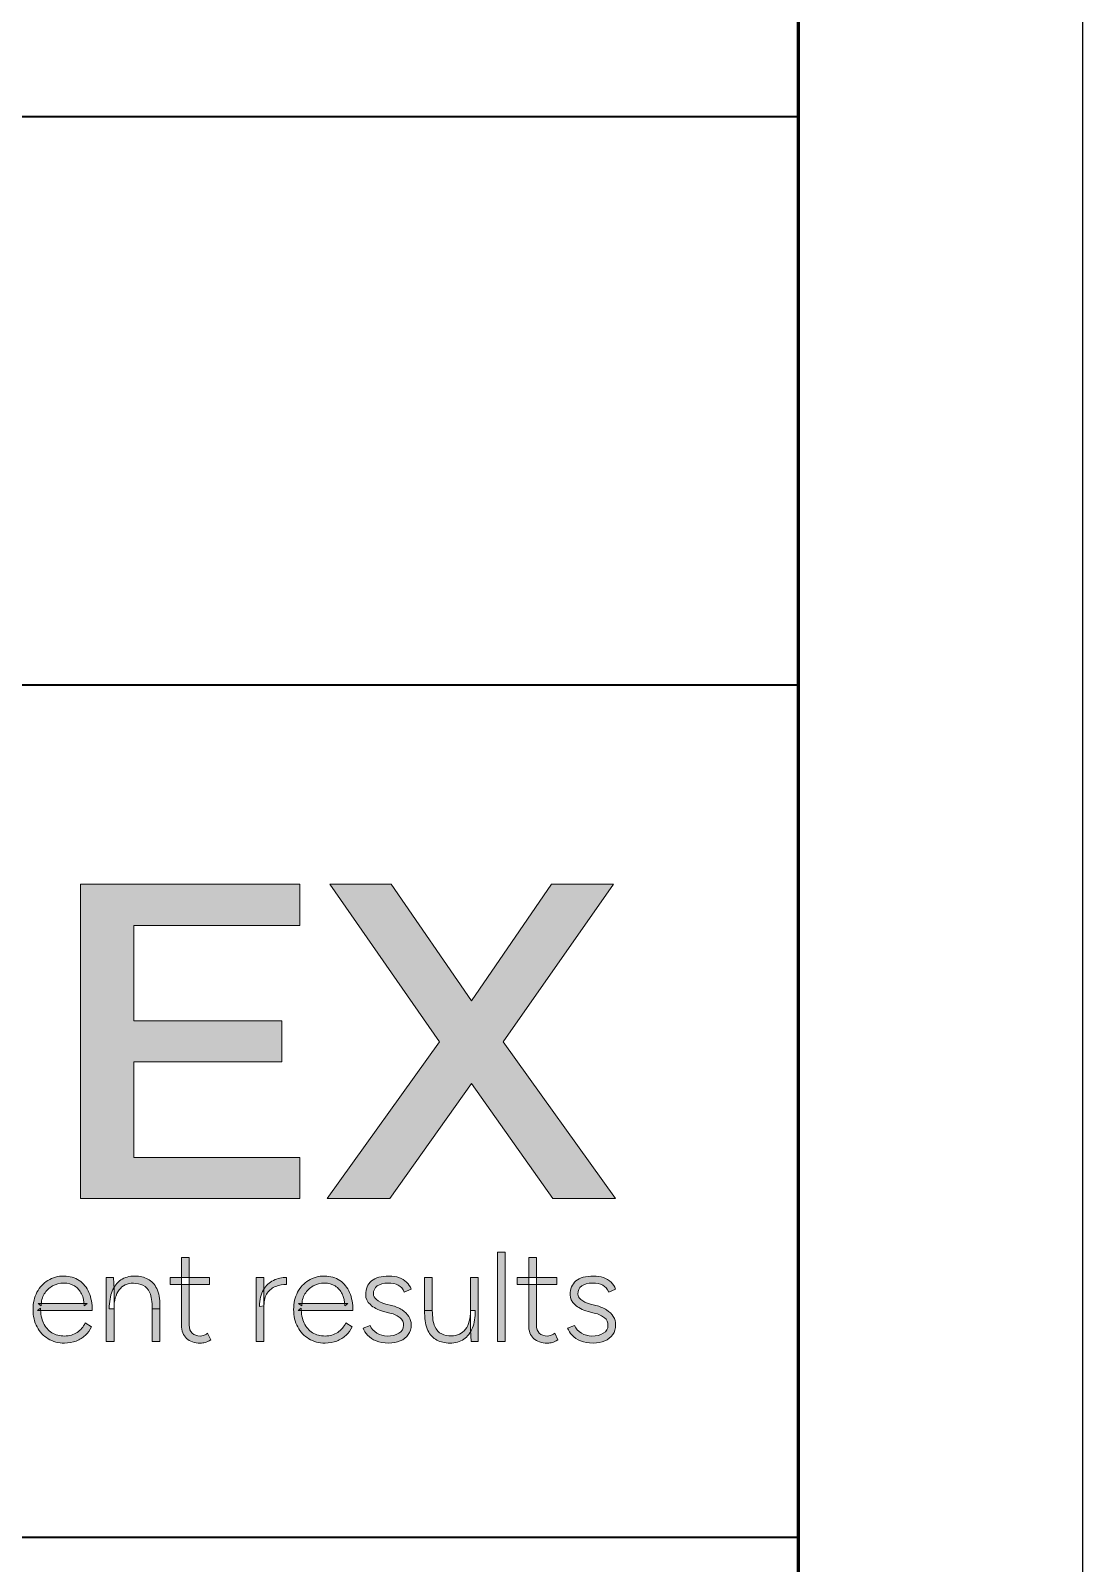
# Paper-space layout 'УГО' of a CAD drawing. Header units: millimetres. Extents: x 0 to 513, y -218 to 297.
# Drawn here: x 191.5 to 210, y 59.54 to 86.51 of the extents above; entities that cross this region are included whole.
import ezdxf
from ezdxf.enums import TextEntityAlignment as Align

# ---------------------------------------------------------------- set-up
doc = ezdxf.new("R2010")
doc.units = ezdxf.units.MM
doc.layers.add('0_UNC Defpoints ЭОМ', color=6, linetype='Continuous', plot=False)
doc.layers.add('Штамп$0$Слой 1', color=7, linetype='Continuous', lineweight=0)
doc.styles.get("Standard").update_dxf_attribs({"font": 'arial.ttf'})
doc.styles.add('Unecom', font='GOST2304A_0.ttf', dxfattribs={"height": 2.5})

# ---------------------------------------------------------------- blocks, each defined once
blk = doc.blocks.new('Штамп$0$Block_1')
at = {"layer": 'Штамп$0$Слой 1', "true_color": 0x383836, "transparency": 33554687}
h = blk.add_hatch(color=250, dxfattribs=at)
h.dxf.hatch_style = 2
edge = h.paths.add_edge_path()
edge.add_spline(control_points=[(3263.64, -578.42), (3263.64, -578.42), (3263.64, -443.18), (3263.64, -443.18), (3263.64, -443.18), (3357.93, -443.18), (3357.93, -443.18), (3357.93, -443.18), (3357.93, -461.03), (3357.93, -461.03), (3357.93, -461.03), (3286.53, -461.03), (3286.53, -461.03), (3286.53, -461.03), (3286.53, -501.98), (3286.53, -501.98), (3286.53, -501.98), (3350.16, -501.98), (3350.16, -501.98), (3350.16, -501.98), (3350.16, -519.62), (3350.16, -519.62), (3350.16, -519.62), (3286.53, -519.62), (3286.53, -519.62), (3286.53, -519.62), (3286.53, -560.78), (3286.53, -560.78), (3286.53, -560.78), (3357.93, -560.78), (3357.93, -560.78), (3357.93, -560.78), (3357.93, -578.42), (3357.93, -578.42), (3357.93, -578.42), (3263.64, -578.42), (3263.64, -578.42)], knot_values=[0, 0, 0, 0, 1, 1, 1, 2, 2, 2, 3, 3, 3, 4, 4, 4, 5, 5, 5, 6, 6, 6, 7, 7, 7, 8, 8, 8, 9, 9, 9, 10, 10, 10, 11, 11, 11, 12, 12, 12, 12], degree=3, periodic=0)
h = blk.add_hatch(color=250, dxfattribs=at)
h.dxf.hatch_style = 2
edge = h.paths.add_edge_path()
edge.add_spline(control_points=[(3369.69, -578.42), (3369.69, -578.42), (3417.99, -511.01), (3417.99, -511.01), (3417.99, -511.01), (3370.74, -443.18), (3370.74, -443.18), (3370.74, -443.18), (3397.2, -443.18), (3397.2, -443.18), (3397.2, -443.18), (3431.64, -493.37), (3431.64, -493.37), (3431.64, -493.37), (3466.08, -443.18), (3466.08, -443.18), (3466.08, -443.18), (3492.75, -443.18), (3492.75, -443.18), (3492.75, -443.18), (3445.29, -511.01), (3445.29, -511.01), (3445.29, -511.01), (3493.59, -578.42), (3493.59, -578.42), (3493.59, -578.42), (3466.71, -578.42), (3466.71, -578.42), (3466.71, -578.42), (3431.64, -528.86), (3431.64, -528.86), (3431.64, -528.86), (3396.57, -578.42), (3396.57, -578.42), (3396.57, -578.42), (3369.69, -578.42), (3369.69, -578.42)], knot_values=[0, 0, 0, 0, 1, 1, 1, 2, 2, 2, 3, 3, 3, 4, 4, 4, 5, 5, 5, 6, 6, 6, 7, 7, 7, 8, 8, 8, 9, 9, 9, 10, 10, 10, 11, 11, 11, 12, 12, 12, 12], degree=3, periodic=0)
at = {"layer": 'Штамп$0$Слой 1'}
for points in [[(3263.64, -578.42), (3263.64, -578.42), (3263.64, -443.18), (3263.64, -443.18), (3263.64, -443.18), (3357.93, -443.18), (3357.93, -443.18), (3357.93, -443.18), (3357.93, -461.03), (3357.93, -461.03), (3357.93, -461.03), (3286.53, -461.03), (3286.53, -461.03), (3286.53, -461.03), (3286.53, -501.98), (3286.53, -501.98), (3286.53, -501.98), (3350.16, -501.98), (3350.16, -501.98), (3350.16, -501.98), (3350.16, -519.62), (3350.16, -519.62), (3350.16, -519.62), (3286.53, -519.62), (3286.53, -519.62), (3286.53, -519.62), (3286.53, -560.78), (3286.53, -560.78), (3286.53, -560.78), (3357.93, -560.78), (3357.93, -560.78), (3357.93, -560.78), (3357.93, -578.42), (3357.93, -578.42), (3357.93, -578.42), (3263.64, -578.42), (3263.64, -578.42)], [(3369.69, -578.42), (3369.69, -578.42), (3417.99, -511.01), (3417.99, -511.01), (3417.99, -511.01), (3370.74, -443.18), (3370.74, -443.18), (3370.74, -443.18), (3397.2, -443.18), (3397.2, -443.18), (3397.2, -443.18), (3431.64, -493.37), (3431.64, -493.37), (3431.64, -493.37), (3466.08, -443.18), (3466.08, -443.18), (3466.08, -443.18), (3492.75, -443.18), (3492.75, -443.18), (3492.75, -443.18), (3445.29, -511.01), (3445.29, -511.01), (3445.29, -511.01), (3493.59, -578.42), (3493.59, -578.42), (3493.59, -578.42), (3466.71, -578.42), (3466.71, -578.42), (3466.71, -578.42), (3431.64, -528.86), (3431.64, -528.86), (3431.64, -528.86), (3396.57, -578.42), (3396.57, -578.42), (3396.57, -578.42), (3369.69, -578.42), (3369.69, -578.42)]]:
    blk.add_open_spline(points, degree=3, knots=[0, 0, 0, 0, 1, 1, 1, 2, 2, 2, 3, 3, 3, 4, 4, 4, 5, 5, 5, 6, 6, 6, 7, 7, 7, 8, 8, 8, 9, 9, 9, 10, 10, 10, 11, 11, 11, 12, 12, 12, 12], dxfattribs=at)
blk = doc.blocks.new('Штамп$0$Block_2')
at = {"layer": 'Штамп$0$Слой 1', "true_color": 0x383836, "transparency": 33554687}
h = blk.add_hatch(color=250, dxfattribs=at)
h.dxf.hatch_style = 2
edge = h.paths.add_edge_path()
edge.add_spline(control_points=[(3315.13, -640.55), (3312.6, -640.55), (3310.62, -639.88), (3309.19, -638.54), (3307.76, -637.2), (3307.04, -635.3), (3307.04, -632.85), (3307.04, -632.85), (3307.04, -603.81), (3307.04, -603.81), (3307.04, -603.81), (3310.34, -603.81), (3310.34, -603.81), (3310.34, -603.81), (3310.34, -632.85), (3310.34, -632.85), (3310.34, -634.31), (3310.76, -635.46), (3311.61, -636.28), (3312.45, -637.11), (3313.62, -637.52), (3315.13, -637.52), (3315.57, -637.52), (3316, -637.46), (3316.42, -637.33), (3316.84, -637.2), (3317.46, -636.86), (3318.26, -636.31), (3318.26, -636.31), (3319.64, -639.17), (3319.64, -639.17), (3318.65, -639.76), (3317.82, -640.13), (3317.16, -640.3), (3316.5, -640.46), (3315.82, -640.55), (3315.13, -640.55)], knot_values=[0, 0, 0, 0, 1, 1, 1, 2, 2, 2, 3, 3, 3, 4, 4, 4, 5, 5, 5, 6, 6, 6, 7, 7, 7, 8, 8, 8, 9, 9, 9, 10, 10, 10, 11, 11, 11, 12, 12, 12, 12], degree=3, periodic=0)
edge = h.paths.add_edge_path()
edge.add_spline(control_points=[(3302.15, -615.41), (3302.15, -615.41), (3302.15, -612.39), (3302.15, -612.39), (3302.15, -612.39), (3319.09, -612.39), (3319.09, -612.39), (3319.09, -612.39), (3319.09, -615.41), (3319.09, -615.41), (3319.09, -615.41), (3302.15, -615.41), (3302.15, -615.41)], knot_values=[0, 0, 0, 0, 1, 1, 1, 2, 2, 2, 3, 3, 3, 4, 4, 4, 4], degree=3, periodic=0)
h = blk.add_hatch(color=250, dxfattribs=at)
h.dxf.hatch_style = 2
edge = h.paths.add_edge_path()
edge.add_spline(control_points=[(3442.84, -639.89), (3442.84, -639.89), (3442.84, -601.39), (3442.84, -601.39), (3442.84, -601.39), (3446.14, -601.39), (3446.14, -601.39), (3446.14, -601.39), (3446.14, -639.89), (3446.14, -639.89), (3446.14, -639.89), (3442.84, -639.89), (3442.84, -639.89)], knot_values=[0, 0, 0, 0, 1, 1, 1, 2, 2, 2, 3, 3, 3, 4, 4, 4, 4], degree=3, periodic=0)
h = blk.add_hatch(color=250, dxfattribs=at)
h.dxf.hatch_style = 2
edge = h.paths.add_edge_path()
edge.add_spline(control_points=[(3464.34, -640.55), (3461.81, -640.55), (3459.83, -639.88), (3458.4, -638.54), (3456.97, -637.2), (3456.26, -635.3), (3456.26, -632.85), (3456.26, -632.85), (3456.26, -603.81), (3456.26, -603.81), (3456.26, -603.81), (3459.56, -603.81), (3459.56, -603.81), (3459.56, -603.81), (3459.56, -632.85), (3459.56, -632.85), (3459.56, -634.31), (3459.98, -635.46), (3460.82, -636.28), (3461.66, -637.11), (3462.84, -637.52), (3464.34, -637.52), (3464.78, -637.52), (3465.21, -637.46), (3465.63, -637.33), (3466.05, -637.2), (3466.67, -636.86), (3467.48, -636.31), (3467.48, -636.31), (3468.85, -639.17), (3468.85, -639.17), (3467.86, -639.76), (3467.04, -640.13), (3466.38, -640.3), (3465.72, -640.46), (3465.04, -640.55), (3464.34, -640.55)], knot_values=[0, 0, 0, 0, 1, 1, 1, 2, 2, 2, 3, 3, 3, 4, 4, 4, 5, 5, 5, 6, 6, 6, 7, 7, 7, 8, 8, 8, 9, 9, 9, 10, 10, 10, 11, 11, 11, 12, 12, 12, 12], degree=3, periodic=0)
edge = h.paths.add_edge_path()
edge.add_spline(control_points=[(3451.36, -615.41), (3451.36, -615.41), (3451.36, -612.39), (3451.36, -612.39), (3451.36, -612.39), (3468.3, -612.39), (3468.3, -612.39), (3468.3, -612.39), (3468.3, -615.41), (3468.3, -615.41), (3468.3, -615.41), (3451.36, -615.41), (3451.36, -615.41)], knot_values=[0, 0, 0, 0, 1, 1, 1, 2, 2, 2, 3, 3, 3, 4, 4, 4, 4], degree=3, periodic=0)
h = blk.add_hatch(color=250, dxfattribs=at)
h.dxf.hatch_style = 2
edge = h.paths.add_edge_path()
edge.add_spline(control_points=[(3246.71, -624.49), (3246.71, -624.49), (3245.33, -623.5), (3245.33, -623.5), (3245.33, -623.5), (3266.51, -623.5), (3266.51, -623.5), (3266.51, -623.5), (3265.13, -624.54), (3265.13, -624.54), (3265.13, -622.6), (3264.78, -620.89), (3264.06, -619.43), (3263.35, -617.96), (3262.35, -616.81), (3261.06, -615.99), (3259.78, -615.16), (3258.24, -614.75), (3256.44, -614.75), (3254.68, -614.75), (3253.06, -615.16), (3251.58, -615.99), (3250.09, -616.81), (3248.91, -617.95), (3248.03, -619.4), (3247.15, -620.85), (3246.71, -622.54), (3246.71, -624.49)], knot_values=[0, 0, 0, 0, 1, 1, 1, 2, 2, 2, 3, 3, 3, 4, 4, 4, 5, 5, 5, 6, 6, 6, 7, 7, 7, 8, 8, 8, 9, 9, 9, 9], degree=3, periodic=0)
edge = h.paths.add_edge_path()
edge.add_spline(control_points=[(3256.72, -640.55), (3254.08, -640.55), (3251.74, -639.93), (3249.71, -638.7), (3247.67, -637.48), (3246.08, -635.78), (3244.92, -633.62), (3243.77, -631.45), (3243.19, -628.96), (3243.19, -626.14), (3243.19, -623.31), (3243.76, -620.82), (3244.89, -618.66), (3246.03, -616.49), (3247.6, -614.8), (3249.6, -613.57), (3251.59, -612.34), (3253.88, -611.73), (3256.44, -611.73), (3259.05, -611.73), (3261.26, -612.36), (3263.07, -613.62), (3264.89, -614.89), (3266.27, -616.63), (3267.22, -618.85), (3268.18, -621.07), (3268.65, -623.63), (3268.65, -626.52), (3268.65, -626.52), (3245.17, -626.52), (3245.17, -626.52), (3245.17, -626.52), (3246.43, -625.48), (3246.43, -625.48), (3246.43, -628.01), (3246.86, -630.17), (3247.7, -631.97), (3248.54, -633.76), (3249.74, -635.14), (3251.3, -636.09), (3252.86, -637.05), (3254.67, -637.52), (3256.72, -637.52), (3258.85, -637.52), (3260.65, -637), (3262.14, -635.95), (3263.62, -634.91), (3264.79, -633.56), (3265.63, -631.91), (3265.63, -631.91), (3268.38, -633.62), (3268.38, -633.62), (3267.68, -634.97), (3266.77, -636.17), (3265.66, -637.22), (3264.54, -638.27), (3263.23, -639.08), (3261.72, -639.67), (3260.22, -640.25), (3258.55, -640.55), (3256.72, -640.55)], knot_values=[0, 0, 0, 0, 1, 1, 1, 2, 2, 2, 3, 3, 3, 4, 4, 4, 5, 5, 5, 6, 6, 6, 7, 7, 7, 8, 8, 8, 9, 9, 9, 10, 10, 10, 11, 11, 11, 12, 12, 12, 13, 13, 13, 14, 14, 14, 15, 15, 15, 16, 16, 16, 17, 17, 17, 18, 18, 18, 19, 19, 19, 20, 20, 20, 20], degree=3, periodic=0)
h = blk.add_hatch(color=250, dxfattribs=at)
h.dxf.hatch_style = 2
edge = h.paths.add_edge_path()
edge.add_spline(control_points=[(3294.45, -639.89), (3294.45, -639.89), (3294.45, -625.81), (3294.45, -625.81), (3294.45, -625.81), (3297.75, -625.81), (3297.75, -625.81), (3297.75, -625.81), (3297.75, -639.89), (3297.75, -639.89), (3297.75, -639.89), (3294.45, -639.89), (3294.45, -639.89)], knot_values=[0, 0, 0, 0, 1, 1, 1, 2, 2, 2, 3, 3, 3, 4, 4, 4, 4], degree=3, periodic=0)
edge = h.paths.add_edge_path()
edge.add_spline(control_points=[(3294.45, -625.81), (3294.45, -622.76), (3294.09, -620.45), (3293.38, -618.88), (3292.66, -617.3), (3291.69, -616.23), (3290.46, -615.66), (3289.23, -615.09), (3287.85, -614.81), (3286.31, -614.81), (3283.71, -614.81), (3281.67, -615.77), (3280.2, -617.69), (3278.74, -619.62), (3278, -622.31), (3278, -625.75), (3278, -625.75), (3275.97, -625.75), (3275.97, -625.75), (3275.97, -622.82), (3276.39, -620.31), (3277.23, -618.22), (3278.08, -616.13), (3279.31, -614.52), (3280.95, -613.4), (3282.58, -612.29), (3284.57, -611.73), (3286.91, -611.73), (3289.04, -611.73), (3290.92, -612.16), (3292.55, -613.02), (3294.18, -613.88), (3295.47, -615.25), (3296.4, -617.12), (3297.34, -618.99), (3297.79, -621.46), (3297.75, -624.54), (3297.75, -624.54), (3297.75, -625.81), (3297.75, -625.81), (3297.75, -625.81), (3294.45, -625.81), (3294.45, -625.81)], knot_values=[0, 0, 0, 0, 1, 1, 1, 2, 2, 2, 3, 3, 3, 4, 4, 4, 5, 5, 5, 6, 6, 6, 7, 7, 7, 8, 8, 8, 9, 9, 9, 10, 10, 10, 11, 11, 11, 12, 12, 12, 13, 13, 13, 14, 14, 14, 14], degree=3, periodic=0)
edge = h.paths.add_edge_path()
edge.add_spline(control_points=[(3274.7, -639.89), (3274.7, -639.89), (3274.7, -612.39), (3274.7, -612.39), (3274.7, -612.39), (3277.78, -612.39), (3277.78, -612.39), (3277.78, -612.39), (3278, -617.45), (3278, -617.45), (3278, -617.45), (3278, -639.89), (3278, -639.89), (3278, -639.89), (3274.7, -639.89), (3274.7, -639.89)], knot_values=[0, 0, 0, 0, 1, 1, 1, 2, 2, 2, 3, 3, 3, 4, 4, 4, 5, 5, 5, 5], degree=3, periodic=0)
h = blk.add_hatch(color=250, dxfattribs=at)
h.dxf.hatch_style = 2
edge = h.paths.add_edge_path()
edge.add_spline(control_points=[(3340.54, -624.82), (3340.54, -621.85), (3341.1, -619.45), (3342.22, -617.61), (3343.33, -615.78), (3344.78, -614.43), (3346.56, -613.57), (3348.34, -612.71), (3350.22, -612.28), (3352.2, -612.28), (3352.2, -612.28), (3352.2, -615.3), (3352.2, -615.3), (3350.58, -615.3), (3349.04, -615.59), (3347.55, -616.15), (3346.07, -616.72), (3344.85, -617.68), (3343.89, -619.02), (3342.94, -620.35), (3342.46, -622.18), (3342.46, -624.49), (3342.46, -624.49), (3340.54, -624.82), (3340.54, -624.82)], knot_values=[0, 0, 0, 0, 1, 1, 1, 2, 2, 2, 3, 3, 3, 4, 4, 4, 5, 5, 5, 6, 6, 6, 7, 7, 7, 8, 8, 8, 8], degree=3, periodic=0)
edge = h.paths.add_edge_path()
edge.add_spline(control_points=[(3339.16, -639.89), (3339.16, -639.89), (3339.16, -612.39), (3339.16, -612.39), (3339.16, -612.39), (3342.46, -612.39), (3342.46, -612.39), (3342.46, -612.39), (3342.46, -639.89), (3342.46, -639.89), (3342.46, -639.89), (3339.16, -639.89), (3339.16, -639.89)], knot_values=[0, 0, 0, 0, 1, 1, 1, 2, 2, 2, 3, 3, 3, 4, 4, 4, 4], degree=3, periodic=0)
h = blk.add_hatch(color=250, dxfattribs=at)
h.dxf.hatch_style = 2
edge = h.paths.add_edge_path()
edge.add_spline(control_points=[(3358.74, -624.49), (3358.74, -624.49), (3357.37, -623.5), (3357.37, -623.5), (3357.37, -623.5), (3378.54, -623.5), (3378.54, -623.5), (3378.54, -623.5), (3377.17, -624.54), (3377.17, -624.54), (3377.17, -622.6), (3376.81, -620.89), (3376.1, -619.43), (3375.38, -617.96), (3374.38, -616.81), (3373.1, -615.99), (3371.81, -615.16), (3370.27, -614.75), (3368.48, -614.75), (3366.72, -614.75), (3365.1, -615.16), (3363.61, -615.99), (3362.12, -616.81), (3360.94, -617.95), (3360.06, -619.4), (3359.18, -620.85), (3358.74, -622.54), (3358.74, -624.49)], knot_values=[0, 0, 0, 0, 1, 1, 1, 2, 2, 2, 3, 3, 3, 4, 4, 4, 5, 5, 5, 6, 6, 6, 7, 7, 7, 8, 8, 8, 9, 9, 9, 9], degree=3, periodic=0)
edge = h.paths.add_edge_path()
edge.add_spline(control_points=[(3368.75, -640.55), (3366.11, -640.55), (3363.77, -639.93), (3361.74, -638.7), (3359.71, -637.48), (3358.11, -635.78), (3356.96, -633.62), (3355.8, -631.45), (3355.22, -628.96), (3355.22, -626.14), (3355.22, -623.31), (3355.79, -620.82), (3356.93, -618.66), (3358.06, -616.49), (3359.63, -614.8), (3361.63, -613.57), (3363.63, -612.34), (3365.91, -611.73), (3368.48, -611.73), (3371.08, -611.73), (3373.29, -612.36), (3375.1, -613.62), (3376.92, -614.89), (3378.3, -616.63), (3379.26, -618.85), (3380.21, -621.07), (3380.69, -623.63), (3380.69, -626.52), (3380.69, -626.52), (3357.2, -626.52), (3357.2, -626.52), (3357.2, -626.52), (3358.47, -625.48), (3358.47, -625.48), (3358.47, -628.01), (3358.89, -630.17), (3359.73, -631.97), (3360.58, -633.76), (3361.78, -635.14), (3363.33, -636.09), (3364.89, -637.05), (3366.7, -637.52), (3368.75, -637.52), (3370.88, -637.52), (3372.69, -637), (3374.17, -635.95), (3375.66, -634.91), (3376.82, -633.56), (3377.66, -631.91), (3377.66, -631.91), (3380.41, -633.62), (3380.41, -633.62), (3379.72, -634.97), (3378.81, -636.17), (3377.69, -637.22), (3376.57, -638.27), (3375.26, -639.08), (3373.76, -639.67), (3372.25, -640.25), (3370.59, -640.55), (3368.75, -640.55)], knot_values=[0, 0, 0, 0, 1, 1, 1, 2, 2, 2, 3, 3, 3, 4, 4, 4, 5, 5, 5, 6, 6, 6, 7, 7, 7, 8, 8, 8, 9, 9, 9, 10, 10, 10, 11, 11, 11, 12, 12, 12, 13, 13, 13, 14, 14, 14, 15, 15, 15, 16, 16, 16, 17, 17, 17, 18, 18, 18, 19, 19, 19, 20, 20, 20, 20], degree=3, periodic=0)
h = blk.add_hatch(color=250, dxfattribs=at)
h.dxf.hatch_style = 2
edge = h.paths.add_edge_path()
edge.add_spline(control_points=[(3396.09, -640.55), (3394, -640.55), (3392.2, -640.23), (3390.7, -639.61), (3389.19, -638.99), (3387.97, -638.18), (3387.04, -637.19), (3386.1, -636.2), (3385.45, -635.18), (3385.09, -634.11), (3385.09, -634.11), (3388.06, -633.01), (3388.06, -633.01), (3388.68, -634.37), (3389.68, -635.46), (3391.05, -636.28), (3392.43, -637.11), (3393.91, -637.52), (3395.48, -637.52), (3397.43, -637.52), (3399.08, -637.12), (3400.43, -636.31), (3401.79, -635.51), (3402.47, -634.37), (3402.47, -632.9), (3402.47, -631.58), (3401.97, -630.5), (3400.98, -629.66), (3399.99, -628.81), (3398.53, -628.14), (3396.58, -627.62), (3396.58, -627.62), (3393.89, -626.91), (3393.89, -626.91), (3391.43, -626.25), (3389.53, -625.28), (3388.19, -624.02), (3386.86, -622.75), (3386.19, -621.33), (3386.19, -619.76), (3386.19, -617.23), (3387.02, -615.26), (3388.69, -613.84), (3390.36, -612.43), (3392.88, -611.73), (3396.25, -611.73), (3397.83, -611.73), (3399.25, -611.96), (3400.51, -612.41), (3401.78, -612.87), (3402.86, -613.52), (3403.76, -614.37), (3404.66, -615.21), (3405.33, -616.22), (3405.77, -617.39), (3405.77, -617.39), (3402.8, -618.66), (3402.8, -618.66), (3402.21, -617.23), (3401.35, -616.22), (3400.21, -615.63), (3399.08, -615.05), (3397.59, -614.75), (3395.76, -614.75), (3393.81, -614.75), (3392.28, -615.16), (3391.17, -615.99), (3390.05, -616.81), (3389.49, -617.98), (3389.49, -619.48), (3389.49, -620.29), (3389.94, -621.09), (3390.83, -621.87), (3391.73, -622.66), (3393.08, -623.3), (3394.88, -623.77), (3394.88, -623.77), (3397.24, -624.38), (3397.24, -624.38), (3399.04, -624.82), (3400.57, -625.45), (3401.83, -626.27), (3403.1, -627.1), (3404.07, -628.04), (3404.75, -629.11), (3405.43, -630.17), (3405.77, -631.34), (3405.77, -632.63), (3405.77, -634.28), (3405.35, -635.7), (3404.5, -636.89), (3403.66, -638.08), (3402.51, -638.99), (3401.06, -639.61), (3399.62, -640.23), (3397.96, -640.55), (3396.09, -640.55)], knot_values=[0, 0, 0, 0, 1, 1, 1, 2, 2, 2, 3, 3, 3, 4, 4, 4, 5, 5, 5, 6, 6, 6, 7, 7, 7, 8, 8, 8, 9, 9, 9, 10, 10, 10, 11, 11, 11, 12, 12, 12, 13, 13, 13, 14, 14, 14, 15, 15, 15, 16, 16, 16, 17, 17, 17, 18, 18, 18, 19, 19, 19, 20, 20, 20, 21, 21, 21, 22, 22, 22, 23, 23, 23, 24, 24, 24, 25, 25, 25, 26, 26, 26, 27, 27, 27, 28, 28, 28, 29, 29, 29, 30, 30, 30, 31, 31, 31, 32, 32, 32, 32], degree=3, periodic=0)
h = blk.add_hatch(color=250, dxfattribs=at)
h.dxf.hatch_style = 2
edge = h.paths.add_edge_path()
edge.add_spline(control_points=[(3431.51, -639.89), (3431.51, -639.89), (3431.29, -634.83), (3431.29, -634.83), (3431.29, -634.83), (3431.29, -612.39), (3431.29, -612.39), (3431.29, -612.39), (3434.59, -612.39), (3434.59, -612.39), (3434.59, -612.39), (3434.59, -639.89), (3434.59, -639.89), (3434.59, -639.89), (3431.51, -639.89), (3431.51, -639.89)], knot_values=[0, 0, 0, 0, 1, 1, 1, 2, 2, 2, 3, 3, 3, 4, 4, 4, 5, 5, 5, 5], degree=3, periodic=0)
edge = h.paths.add_edge_path()
edge.add_spline(control_points=[(3414.84, -626.47), (3414.84, -629.51), (3415.2, -631.82), (3415.91, -633.4), (3416.63, -634.97), (3417.61, -636.05), (3418.86, -636.61), (3420.1, -637.18), (3421.48, -637.47), (3422.98, -637.47), (3425.58, -637.47), (3427.62, -636.5), (3429.09, -634.58), (3430.55, -632.65), (3431.29, -629.97), (3431.29, -626.52), (3431.29, -626.52), (3433.32, -626.52), (3433.32, -626.52), (3433.32, -629.46), (3432.9, -631.97), (3432.06, -634.06), (3431.21, -636.15), (3429.98, -637.75), (3428.37, -638.87), (3426.76, -639.99), (3424.76, -640.55), (3422.38, -640.55), (3420.29, -640.55), (3418.42, -640.12), (3416.77, -639.25), (3415.12, -638.39), (3413.83, -637.02), (3412.92, -635.13), (3412, -633.24), (3411.54, -630.78), (3411.54, -627.73), (3411.54, -627.73), (3411.54, -626.47), (3411.54, -626.47), (3411.54, -626.47), (3414.84, -626.47), (3414.84, -626.47)], knot_values=[0, 0, 0, 0, 1, 1, 1, 2, 2, 2, 3, 3, 3, 4, 4, 4, 5, 5, 5, 6, 6, 6, 7, 7, 7, 8, 8, 8, 9, 9, 9, 10, 10, 10, 11, 11, 11, 12, 12, 12, 13, 13, 13, 14, 14, 14, 14], degree=3, periodic=0)
edge = h.paths.add_edge_path()
edge.add_spline(control_points=[(3411.54, -626.47), (3411.54, -626.47), (3411.54, -612.39), (3411.54, -612.39), (3411.54, -612.39), (3414.84, -612.39), (3414.84, -612.39), (3414.84, -612.39), (3414.84, -626.47), (3414.84, -626.47), (3414.84, -626.47), (3411.54, -626.47), (3411.54, -626.47)], knot_values=[0, 0, 0, 0, 1, 1, 1, 2, 2, 2, 3, 3, 3, 4, 4, 4, 4], degree=3, periodic=0)
h = blk.add_hatch(color=250, dxfattribs=at)
h.dxf.hatch_style = 2
edge = h.paths.add_edge_path()
edge.add_spline(control_points=[(3483.98, -640.55), (3481.88, -640.55), (3480.09, -640.23), (3478.58, -639.61), (3477.08, -638.99), (3475.86, -638.18), (3474.93, -637.19), (3473.99, -636.2), (3473.34, -635.18), (3472.98, -634.11), (3472.98, -634.11), (3475.94, -633.01), (3475.94, -633.01), (3476.57, -634.37), (3477.57, -635.46), (3478.94, -636.28), (3480.32, -637.11), (3481.79, -637.52), (3483.37, -637.52), (3485.31, -637.52), (3486.96, -637.12), (3488.32, -636.31), (3489.68, -635.51), (3490.35, -634.37), (3490.35, -632.9), (3490.35, -631.58), (3489.86, -630.5), (3488.87, -629.66), (3487.88, -628.81), (3486.41, -628.14), (3484.47, -627.62), (3484.47, -627.62), (3481.77, -626.91), (3481.77, -626.91), (3479.32, -626.25), (3477.42, -625.28), (3476.08, -624.02), (3474.74, -622.75), (3474.08, -621.33), (3474.08, -619.76), (3474.08, -617.23), (3474.91, -615.26), (3476.58, -613.84), (3478.25, -612.43), (3480.77, -611.73), (3484.14, -611.73), (3485.72, -611.73), (3487.14, -611.96), (3488.4, -612.41), (3489.67, -612.87), (3490.75, -613.52), (3491.65, -614.37), (3492.55, -615.21), (3493.21, -616.22), (3493.65, -617.39), (3493.65, -617.39), (3490.69, -618.66), (3490.69, -618.66), (3490.1, -617.23), (3489.24, -616.22), (3488.1, -615.63), (3486.96, -615.05), (3485.48, -614.75), (3483.65, -614.75), (3481.7, -614.75), (3480.17, -615.16), (3479.05, -615.99), (3477.93, -616.81), (3477.38, -617.98), (3477.38, -619.48), (3477.38, -620.29), (3477.82, -621.09), (3478.72, -621.87), (3479.62, -622.66), (3480.97, -623.3), (3482.77, -623.77), (3482.77, -623.77), (3485.13, -624.38), (3485.13, -624.38), (3486.93, -624.82), (3488.46, -625.45), (3489.72, -626.27), (3490.99, -627.1), (3491.96, -628.04), (3492.64, -629.11), (3493.32, -630.17), (3493.65, -631.34), (3493.65, -632.63), (3493.65, -634.28), (3493.23, -635.7), (3492.39, -636.89), (3491.55, -638.08), (3490.4, -638.99), (3488.95, -639.61), (3487.5, -640.23), (3485.85, -640.55), (3483.98, -640.55)], knot_values=[0, 0, 0, 0, 1, 1, 1, 2, 2, 2, 3, 3, 3, 4, 4, 4, 5, 5, 5, 6, 6, 6, 7, 7, 7, 8, 8, 8, 9, 9, 9, 10, 10, 10, 11, 11, 11, 12, 12, 12, 13, 13, 13, 14, 14, 14, 15, 15, 15, 16, 16, 16, 17, 17, 17, 18, 18, 18, 19, 19, 19, 20, 20, 20, 21, 21, 21, 22, 22, 22, 23, 23, 23, 24, 24, 24, 25, 25, 25, 26, 26, 26, 27, 27, 27, 28, 28, 28, 29, 29, 29, 30, 30, 30, 31, 31, 31, 32, 32, 32, 32], degree=3, periodic=0)
at = {"layer": 'Штамп$0$Слой 1'}
for points, knots in [([(3315.13, -640.55), (3312.6, -640.55), (3310.62, -639.88), (3309.19, -638.54), (3307.76, -637.2), (3307.04, -635.3), (3307.04, -632.85), (3307.04, -632.85), (3307.04, -603.81), (3307.04, -603.81), (3307.04, -603.81), (3310.34, -603.81), (3310.34, -603.81), (3310.34, -603.81), (3310.34, -632.85), (3310.34, -632.85), (3310.34, -634.31), (3310.76, -635.46), (3311.61, -636.28), (3312.45, -637.11), (3313.62, -637.52), (3315.13, -637.52), (3315.57, -637.52), (3316, -637.46), (3316.42, -637.33), (3316.84, -637.2), (3317.46, -636.86), (3318.26, -636.31), (3318.26, -636.31), (3319.64, -639.17), (3319.64, -639.17), (3318.65, -639.76), (3317.82, -640.13), (3317.16, -640.3), (3316.5, -640.46), (3315.82, -640.55), (3315.13, -640.55)], [0, 0, 0, 0, 1, 1, 1, 2, 2, 2, 3, 3, 3, 4, 4, 4, 5, 5, 5, 6, 6, 6, 7, 7, 7, 8, 8, 8, 9, 9, 9, 10, 10, 10, 11, 11, 11, 12, 12, 12, 12]), ([(3442.84, -639.89), (3442.84, -639.89), (3442.84, -601.39), (3442.84, -601.39), (3442.84, -601.39), (3446.14, -601.39), (3446.14, -601.39), (3446.14, -601.39), (3446.14, -639.89), (3446.14, -639.89), (3446.14, -639.89), (3442.84, -639.89), (3442.84, -639.89)], [0, 0, 0, 0, 1, 1, 1, 2, 2, 2, 3, 3, 3, 4, 4, 4, 4]), ([(3464.34, -640.55), (3461.81, -640.55), (3459.83, -639.88), (3458.4, -638.54), (3456.97, -637.2), (3456.26, -635.3), (3456.26, -632.85), (3456.26, -632.85), (3456.26, -603.81), (3456.26, -603.81), (3456.26, -603.81), (3459.56, -603.81), (3459.56, -603.81), (3459.56, -603.81), (3459.56, -632.85), (3459.56, -632.85), (3459.56, -634.31), (3459.98, -635.46), (3460.82, -636.28), (3461.66, -637.11), (3462.84, -637.52), (3464.34, -637.52), (3464.78, -637.52), (3465.21, -637.46), (3465.63, -637.33), (3466.05, -637.2), (3466.67, -636.86), (3467.48, -636.31), (3467.48, -636.31), (3468.85, -639.17), (3468.85, -639.17), (3467.86, -639.76), (3467.04, -640.13), (3466.38, -640.3), (3465.72, -640.46), (3465.04, -640.55), (3464.34, -640.55)], [0, 0, 0, 0, 1, 1, 1, 2, 2, 2, 3, 3, 3, 4, 4, 4, 5, 5, 5, 6, 6, 6, 7, 7, 7, 8, 8, 8, 9, 9, 9, 10, 10, 10, 11, 11, 11, 12, 12, 12, 12]), ([(3256.72, -640.55), (3254.08, -640.55), (3251.74, -639.93), (3249.71, -638.7), (3247.67, -637.48), (3246.08, -635.78), (3244.92, -633.62), (3243.77, -631.45), (3243.19, -628.96), (3243.19, -626.14), (3243.19, -623.31), (3243.76, -620.82), (3244.89, -618.66), (3246.03, -616.49), (3247.6, -614.8), (3249.6, -613.57), (3251.59, -612.34), (3253.88, -611.73), (3256.44, -611.73), (3259.05, -611.73), (3261.26, -612.36), (3263.07, -613.62), (3264.89, -614.89), (3266.27, -616.63), (3267.22, -618.85), (3268.18, -621.07), (3268.65, -623.63), (3268.65, -626.52), (3268.65, -626.52), (3245.17, -626.52), (3245.17, -626.52), (3245.17, -626.52), (3246.43, -625.48), (3246.43, -625.48), (3246.43, -628.01), (3246.86, -630.17), (3247.7, -631.97), (3248.54, -633.76), (3249.74, -635.14), (3251.3, -636.09), (3252.86, -637.05), (3254.67, -637.52), (3256.72, -637.52), (3258.85, -637.52), (3260.65, -637), (3262.14, -635.95), (3263.62, -634.91), (3264.79, -633.56), (3265.63, -631.91), (3265.63, -631.91), (3268.38, -633.62), (3268.38, -633.62), (3267.68, -634.97), (3266.77, -636.17), (3265.66, -637.22), (3264.54, -638.27), (3263.23, -639.08), (3261.72, -639.67), (3260.22, -640.25), (3258.55, -640.55), (3256.72, -640.55)], [0, 0, 0, 0, 1, 1, 1, 2, 2, 2, 3, 3, 3, 4, 4, 4, 5, 5, 5, 6, 6, 6, 7, 7, 7, 8, 8, 8, 9, 9, 9, 10, 10, 10, 11, 11, 11, 12, 12, 12, 13, 13, 13, 14, 14, 14, 15, 15, 15, 16, 16, 16, 17, 17, 17, 18, 18, 18, 19, 19, 19, 20, 20, 20, 20]), ([(3274.7, -639.89), (3274.7, -639.89), (3274.7, -612.39), (3274.7, -612.39), (3274.7, -612.39), (3277.78, -612.39), (3277.78, -612.39), (3277.78, -612.39), (3278, -617.45), (3278, -617.45), (3278, -617.45), (3278, -639.89), (3278, -639.89), (3278, -639.89), (3274.7, -639.89), (3274.7, -639.89)], [0, 0, 0, 0, 1, 1, 1, 2, 2, 2, 3, 3, 3, 4, 4, 4, 5, 5, 5, 5]), ([(3294.45, -625.81), (3294.45, -622.76), (3294.09, -620.45), (3293.38, -618.88), (3292.66, -617.3), (3291.69, -616.23), (3290.46, -615.66), (3289.23, -615.09), (3287.85, -614.81), (3286.31, -614.81), (3283.71, -614.81), (3281.67, -615.77), (3280.2, -617.69), (3278.74, -619.62), (3278, -622.31), (3278, -625.75), (3278, -625.75), (3275.97, -625.75), (3275.97, -625.75), (3275.97, -622.82), (3276.39, -620.31), (3277.23, -618.22), (3278.08, -616.13), (3279.31, -614.52), (3280.95, -613.4), (3282.58, -612.29), (3284.57, -611.73), (3286.91, -611.73), (3289.04, -611.73), (3290.92, -612.16), (3292.55, -613.02), (3294.18, -613.88), (3295.47, -615.25), (3296.4, -617.12), (3297.34, -618.99), (3297.79, -621.46), (3297.75, -624.54), (3297.75, -624.54), (3297.75, -625.81), (3297.75, -625.81), (3297.75, -625.81), (3294.45, -625.81), (3294.45, -625.81)], [0, 0, 0, 0, 1, 1, 1, 2, 2, 2, 3, 3, 3, 4, 4, 4, 5, 5, 5, 6, 6, 6, 7, 7, 7, 8, 8, 8, 9, 9, 9, 10, 10, 10, 11, 11, 11, 12, 12, 12, 13, 13, 13, 14, 14, 14, 14]), ([(3302.15, -615.41), (3302.15, -615.41), (3302.15, -612.39), (3302.15, -612.39), (3302.15, -612.39), (3319.09, -612.39), (3319.09, -612.39), (3319.09, -612.39), (3319.09, -615.41), (3319.09, -615.41), (3319.09, -615.41), (3302.15, -615.41), (3302.15, -615.41)], [0, 0, 0, 0, 1, 1, 1, 2, 2, 2, 3, 3, 3, 4, 4, 4, 4]), ([(3339.16, -639.89), (3339.16, -639.89), (3339.16, -612.39), (3339.16, -612.39), (3339.16, -612.39), (3342.46, -612.39), (3342.46, -612.39), (3342.46, -612.39), (3342.46, -639.89), (3342.46, -639.89), (3342.46, -639.89), (3339.16, -639.89), (3339.16, -639.89)], [0, 0, 0, 0, 1, 1, 1, 2, 2, 2, 3, 3, 3, 4, 4, 4, 4]), ([(3340.54, -624.82), (3340.54, -621.85), (3341.1, -619.45), (3342.22, -617.61), (3343.33, -615.78), (3344.78, -614.43), (3346.56, -613.57), (3348.34, -612.71), (3350.22, -612.28), (3352.2, -612.28), (3352.2, -612.28), (3352.2, -615.3), (3352.2, -615.3), (3350.58, -615.3), (3349.04, -615.59), (3347.55, -616.15), (3346.07, -616.72), (3344.85, -617.68), (3343.89, -619.02), (3342.94, -620.35), (3342.46, -622.18), (3342.46, -624.49), (3342.46, -624.49), (3340.54, -624.82), (3340.54, -624.82)], [0, 0, 0, 0, 1, 1, 1, 2, 2, 2, 3, 3, 3, 4, 4, 4, 5, 5, 5, 6, 6, 6, 7, 7, 7, 8, 8, 8, 8]), ([(3368.75, -640.55), (3366.11, -640.55), (3363.77, -639.93), (3361.74, -638.7), (3359.71, -637.48), (3358.11, -635.78), (3356.96, -633.62), (3355.8, -631.45), (3355.22, -628.96), (3355.22, -626.14), (3355.22, -623.31), (3355.79, -620.82), (3356.93, -618.66), (3358.06, -616.49), (3359.63, -614.8), (3361.63, -613.57), (3363.63, -612.34), (3365.91, -611.73), (3368.48, -611.73), (3371.08, -611.73), (3373.29, -612.36), (3375.1, -613.62), (3376.92, -614.89), (3378.3, -616.63), (3379.26, -618.85), (3380.21, -621.07), (3380.69, -623.63), (3380.69, -626.52), (3380.69, -626.52), (3357.2, -626.52), (3357.2, -626.52), (3357.2, -626.52), (3358.47, -625.48), (3358.47, -625.48), (3358.47, -628.01), (3358.89, -630.17), (3359.73, -631.97), (3360.58, -633.76), (3361.78, -635.14), (3363.33, -636.09), (3364.89, -637.05), (3366.7, -637.52), (3368.75, -637.52), (3370.88, -637.52), (3372.69, -637), (3374.17, -635.95), (3375.66, -634.91), (3376.82, -633.56), (3377.66, -631.91), (3377.66, -631.91), (3380.41, -633.62), (3380.41, -633.62), (3379.72, -634.97), (3378.81, -636.17), (3377.69, -637.22), (3376.57, -638.27), (3375.26, -639.08), (3373.76, -639.67), (3372.25, -640.25), (3370.59, -640.55), (3368.75, -640.55)], [0, 0, 0, 0, 1, 1, 1, 2, 2, 2, 3, 3, 3, 4, 4, 4, 5, 5, 5, 6, 6, 6, 7, 7, 7, 8, 8, 8, 9, 9, 9, 10, 10, 10, 11, 11, 11, 12, 12, 12, 13, 13, 13, 14, 14, 14, 15, 15, 15, 16, 16, 16, 17, 17, 17, 18, 18, 18, 19, 19, 19, 20, 20, 20, 20]), ([(3396.09, -640.55), (3394, -640.55), (3392.2, -640.23), (3390.7, -639.61), (3389.19, -638.99), (3387.97, -638.18), (3387.04, -637.19), (3386.1, -636.2), (3385.45, -635.18), (3385.09, -634.11), (3385.09, -634.11), (3388.06, -633.01), (3388.06, -633.01), (3388.68, -634.37), (3389.68, -635.46), (3391.05, -636.28), (3392.43, -637.11), (3393.91, -637.52), (3395.48, -637.52), (3397.43, -637.52), (3399.08, -637.12), (3400.43, -636.31), (3401.79, -635.51), (3402.47, -634.37), (3402.47, -632.9), (3402.47, -631.58), (3401.97, -630.5), (3400.98, -629.66), (3399.99, -628.81), (3398.53, -628.14), (3396.58, -627.62), (3396.58, -627.62), (3393.89, -626.91), (3393.89, -626.91), (3391.43, -626.25), (3389.53, -625.28), (3388.19, -624.02), (3386.86, -622.75), (3386.19, -621.33), (3386.19, -619.76), (3386.19, -617.23), (3387.02, -615.26), (3388.69, -613.84), (3390.36, -612.43), (3392.88, -611.73), (3396.25, -611.73), (3397.83, -611.73), (3399.25, -611.96), (3400.51, -612.41), (3401.78, -612.87), (3402.86, -613.52), (3403.76, -614.37), (3404.66, -615.21), (3405.33, -616.22), (3405.77, -617.39), (3405.77, -617.39), (3402.8, -618.66), (3402.8, -618.66), (3402.21, -617.23), (3401.35, -616.22), (3400.21, -615.63), (3399.08, -615.05), (3397.59, -614.75), (3395.76, -614.75), (3393.81, -614.75), (3392.28, -615.16), (3391.17, -615.99), (3390.05, -616.81), (3389.49, -617.98), (3389.49, -619.48), (3389.49, -620.29), (3389.94, -621.09), (3390.83, -621.87), (3391.73, -622.66), (3393.08, -623.3), (3394.88, -623.77), (3394.88, -623.77), (3397.24, -624.38), (3397.24, -624.38), (3399.04, -624.82), (3400.57, -625.45), (3401.83, -626.27), (3403.1, -627.1), (3404.07, -628.04), (3404.75, -629.11), (3405.43, -630.17), (3405.77, -631.34), (3405.77, -632.63), (3405.77, -634.28), (3405.35, -635.7), (3404.5, -636.89), (3403.66, -638.08), (3402.51, -638.99), (3401.06, -639.61), (3399.62, -640.23), (3397.96, -640.55), (3396.09, -640.55)], [0, 0, 0, 0, 1, 1, 1, 2, 2, 2, 3, 3, 3, 4, 4, 4, 5, 5, 5, 6, 6, 6, 7, 7, 7, 8, 8, 8, 9, 9, 9, 10, 10, 10, 11, 11, 11, 12, 12, 12, 13, 13, 13, 14, 14, 14, 15, 15, 15, 16, 16, 16, 17, 17, 17, 18, 18, 18, 19, 19, 19, 20, 20, 20, 21, 21, 21, 22, 22, 22, 23, 23, 23, 24, 24, 24, 25, 25, 25, 26, 26, 26, 27, 27, 27, 28, 28, 28, 29, 29, 29, 30, 30, 30, 31, 31, 31, 32, 32, 32, 32]), ([(3411.54, -626.47), (3411.54, -626.47), (3411.54, -612.39), (3411.54, -612.39), (3411.54, -612.39), (3414.84, -612.39), (3414.84, -612.39), (3414.84, -612.39), (3414.84, -626.47), (3414.84, -626.47), (3414.84, -626.47), (3411.54, -626.47), (3411.54, -626.47)], [0, 0, 0, 0, 1, 1, 1, 2, 2, 2, 3, 3, 3, 4, 4, 4, 4]), ([(3431.51, -639.89), (3431.51, -639.89), (3431.29, -634.83), (3431.29, -634.83), (3431.29, -634.83), (3431.29, -612.39), (3431.29, -612.39), (3431.29, -612.39), (3434.59, -612.39), (3434.59, -612.39), (3434.59, -612.39), (3434.59, -639.89), (3434.59, -639.89), (3434.59, -639.89), (3431.51, -639.89), (3431.51, -639.89)], [0, 0, 0, 0, 1, 1, 1, 2, 2, 2, 3, 3, 3, 4, 4, 4, 5, 5, 5, 5]), ([(3451.36, -615.41), (3451.36, -615.41), (3451.36, -612.39), (3451.36, -612.39), (3451.36, -612.39), (3468.3, -612.39), (3468.3, -612.39), (3468.3, -612.39), (3468.3, -615.41), (3468.3, -615.41), (3468.3, -615.41), (3451.36, -615.41), (3451.36, -615.41)], [0, 0, 0, 0, 1, 1, 1, 2, 2, 2, 3, 3, 3, 4, 4, 4, 4]), ([(3483.98, -640.55), (3481.88, -640.55), (3480.09, -640.23), (3478.58, -639.61), (3477.08, -638.99), (3475.86, -638.18), (3474.93, -637.19), (3473.99, -636.2), (3473.34, -635.18), (3472.98, -634.11), (3472.98, -634.11), (3475.94, -633.01), (3475.94, -633.01), (3476.57, -634.37), (3477.57, -635.46), (3478.94, -636.28), (3480.32, -637.11), (3481.79, -637.52), (3483.37, -637.52), (3485.31, -637.52), (3486.96, -637.12), (3488.32, -636.31), (3489.68, -635.51), (3490.35, -634.37), (3490.35, -632.9), (3490.35, -631.58), (3489.86, -630.5), (3488.87, -629.66), (3487.88, -628.81), (3486.41, -628.14), (3484.47, -627.62), (3484.47, -627.62), (3481.77, -626.91), (3481.77, -626.91), (3479.32, -626.25), (3477.42, -625.28), (3476.08, -624.02), (3474.74, -622.75), (3474.08, -621.33), (3474.08, -619.76), (3474.08, -617.23), (3474.91, -615.26), (3476.58, -613.84), (3478.25, -612.43), (3480.77, -611.73), (3484.14, -611.73), (3485.72, -611.73), (3487.14, -611.96), (3488.4, -612.41), (3489.67, -612.87), (3490.75, -613.52), (3491.65, -614.37), (3492.55, -615.21), (3493.21, -616.22), (3493.65, -617.39), (3493.65, -617.39), (3490.69, -618.66), (3490.69, -618.66), (3490.1, -617.23), (3489.24, -616.22), (3488.1, -615.63), (3486.96, -615.05), (3485.48, -614.75), (3483.65, -614.75), (3481.7, -614.75), (3480.17, -615.16), (3479.05, -615.99), (3477.93, -616.81), (3477.38, -617.98), (3477.38, -619.48), (3477.38, -620.29), (3477.82, -621.09), (3478.72, -621.87), (3479.62, -622.66), (3480.97, -623.3), (3482.77, -623.77), (3482.77, -623.77), (3485.13, -624.38), (3485.13, -624.38), (3486.93, -624.82), (3488.46, -625.45), (3489.72, -626.27), (3490.99, -627.1), (3491.96, -628.04), (3492.64, -629.11), (3493.32, -630.17), (3493.65, -631.34), (3493.65, -632.63), (3493.65, -634.28), (3493.23, -635.7), (3492.39, -636.89), (3491.55, -638.08), (3490.4, -638.99), (3488.95, -639.61), (3487.5, -640.23), (3485.85, -640.55), (3483.98, -640.55)], [0, 0, 0, 0, 1, 1, 1, 2, 2, 2, 3, 3, 3, 4, 4, 4, 5, 5, 5, 6, 6, 6, 7, 7, 7, 8, 8, 8, 9, 9, 9, 10, 10, 10, 11, 11, 11, 12, 12, 12, 13, 13, 13, 14, 14, 14, 15, 15, 15, 16, 16, 16, 17, 17, 17, 18, 18, 18, 19, 19, 19, 20, 20, 20, 21, 21, 21, 22, 22, 22, 23, 23, 23, 24, 24, 24, 25, 25, 25, 26, 26, 26, 27, 27, 27, 28, 28, 28, 29, 29, 29, 30, 30, 30, 31, 31, 31, 32, 32, 32, 32]), ([(3246.71, -624.49), (3246.71, -624.49), (3245.33, -623.5), (3245.33, -623.5), (3245.33, -623.5), (3266.51, -623.5), (3266.51, -623.5), (3266.51, -623.5), (3265.13, -624.54), (3265.13, -624.54), (3265.13, -622.6), (3264.78, -620.89), (3264.06, -619.43), (3263.35, -617.96), (3262.35, -616.81), (3261.06, -615.99), (3259.78, -615.16), (3258.24, -614.75), (3256.44, -614.75), (3254.68, -614.75), (3253.06, -615.16), (3251.58, -615.99), (3250.09, -616.81), (3248.91, -617.95), (3248.03, -619.4), (3247.15, -620.85), (3246.71, -622.54), (3246.71, -624.49)], [0, 0, 0, 0, 1, 1, 1, 2, 2, 2, 3, 3, 3, 4, 4, 4, 5, 5, 5, 6, 6, 6, 7, 7, 7, 8, 8, 8, 9, 9, 9, 9]), ([(3358.74, -624.49), (3358.74, -624.49), (3357.37, -623.5), (3357.37, -623.5), (3357.37, -623.5), (3378.54, -623.5), (3378.54, -623.5), (3378.54, -623.5), (3377.17, -624.54), (3377.17, -624.54), (3377.17, -622.6), (3376.81, -620.89), (3376.1, -619.43), (3375.38, -617.96), (3374.38, -616.81), (3373.1, -615.99), (3371.81, -615.16), (3370.27, -614.75), (3368.48, -614.75), (3366.72, -614.75), (3365.1, -615.16), (3363.61, -615.99), (3362.12, -616.81), (3360.94, -617.95), (3360.06, -619.4), (3359.18, -620.85), (3358.74, -622.54), (3358.74, -624.49)], [0, 0, 0, 0, 1, 1, 1, 2, 2, 2, 3, 3, 3, 4, 4, 4, 5, 5, 5, 6, 6, 6, 7, 7, 7, 8, 8, 8, 9, 9, 9, 9]), ([(3294.45, -639.89), (3294.45, -639.89), (3294.45, -625.81), (3294.45, -625.81), (3294.45, -625.81), (3297.75, -625.81), (3297.75, -625.81), (3297.75, -625.81), (3297.75, -639.89), (3297.75, -639.89), (3297.75, -639.89), (3294.45, -639.89), (3294.45, -639.89)], [0, 0, 0, 0, 1, 1, 1, 2, 2, 2, 3, 3, 3, 4, 4, 4, 4]), ([(3414.84, -626.47), (3414.84, -629.51), (3415.2, -631.82), (3415.91, -633.4), (3416.63, -634.97), (3417.61, -636.05), (3418.86, -636.61), (3420.1, -637.18), (3421.48, -637.47), (3422.98, -637.47), (3425.58, -637.47), (3427.62, -636.5), (3429.09, -634.58), (3430.55, -632.65), (3431.29, -629.97), (3431.29, -626.52), (3431.29, -626.52), (3433.32, -626.52), (3433.32, -626.52), (3433.32, -629.46), (3432.9, -631.97), (3432.06, -634.06), (3431.21, -636.15), (3429.98, -637.75), (3428.37, -638.87), (3426.76, -639.99), (3424.76, -640.55), (3422.38, -640.55), (3420.29, -640.55), (3418.42, -640.12), (3416.77, -639.25), (3415.12, -638.39), (3413.83, -637.02), (3412.92, -635.13), (3412, -633.24), (3411.54, -630.78), (3411.54, -627.73), (3411.54, -627.73), (3411.54, -626.47), (3411.54, -626.47), (3411.54, -626.47), (3414.84, -626.47), (3414.84, -626.47)], [0, 0, 0, 0, 1, 1, 1, 2, 2, 2, 3, 3, 3, 4, 4, 4, 5, 5, 5, 6, 6, 6, 7, 7, 7, 8, 8, 8, 9, 9, 9, 10, 10, 10, 11, 11, 11, 12, 12, 12, 13, 13, 13, 14, 14, 14, 14])]:
    blk.add_open_spline(points, degree=3, knots=knots, dxfattribs=at)
blk = doc.blocks.new('Штамп$0$Block_0')
at = {"layer": 'Штамп$0$Слой 1'}
for name in ['Штамп$0$Block_1', 'Штамп$0$Block_2']:
    blk.add_blockref(name, (0, 0), dxfattribs=at)
blk = doc.blocks.new('Штамп$0$SLD-LOGo_v2')
at = {"layer": 'Штамп$0$Слой 1'}
blk.add_blockref('Штамп$0$Block_0', (52866.5, -360.73), dxfattribs=at)
blk = doc.blocks.new('Штамп$0$нпкепука')
at = {"lineweight": 35}
for p, q in [((1184, 5), (1184, 85)), ((999, 60), (1184, 60))]:
    blk.add_line(p, q, dxfattribs=at)
for points in [[(999, 60), (999, 85), (1184, 85)], [(999, 75), (999, 75), (1184, 75)]]:
    blk.add_lwpolyline(points, dxfattribs=at)
at = {"xscale": 0.04091723684496366, "yscale": 0.04091723684496366, "zscale": 0.04091723684496366}
blk.add_blockref('Штамп$0$SLD-LOGo_v2', (-1125.31, 104.387), dxfattribs=at)
blk = doc.blocks.new('Штамп')
blk.add_blockref('Штамп$0$нпкепука', (-999, -5))
blk = doc.blocks.new('*U76')
at = {"lineweight": 60, "ltscale": 10}
blk.add_line((205, 292), (205, 5), dxfattribs=at)
at = {"layer": '0_UNC Defpoints ЭОМ', "ltscale": 10}
blk.add_lwpolyline([(210, 0), (0, 0), (0, 297), (210, 297)], close=True, dxfattribs=at)
blk.add_blockref('Штамп', (20, 5))
at = {"style": 'Unecom'}
blk.add_attdef('ЛИСТ_№', text='', height=2.5, dxfattribs=at).set_placement((177.5, 25), align=Align.MIDDLE_CENTER)
blk.add_attdef('КОЛ-ВО_ЛИСТОВ', text='', height=2.5, dxfattribs=at).set_placement((194.711, 23.687), align=Align.CENTER)
at = {"lineweight": 30, "flags": 104}
blk.add_attdef('ОПИСАНИЕ_ЛИСТА', text='', height=2.5, dxfattribs=at).set_placement((119.926, 12.527), align=Align.MIDDLE_CENTER)
at = {"style": 'Unecom', "flags": 8}
blk.add_attdef('ФОРМАТ_БУМАГИ', (169.38, 1.289), '', height=2.5, dxfattribs=at)

psp = doc.layouts.new('УГО')

# ---------------------------------------------------------------- block references
psp.add_blockref('*U76', (0, 0))

doc.saveas('drawing.dxf')
